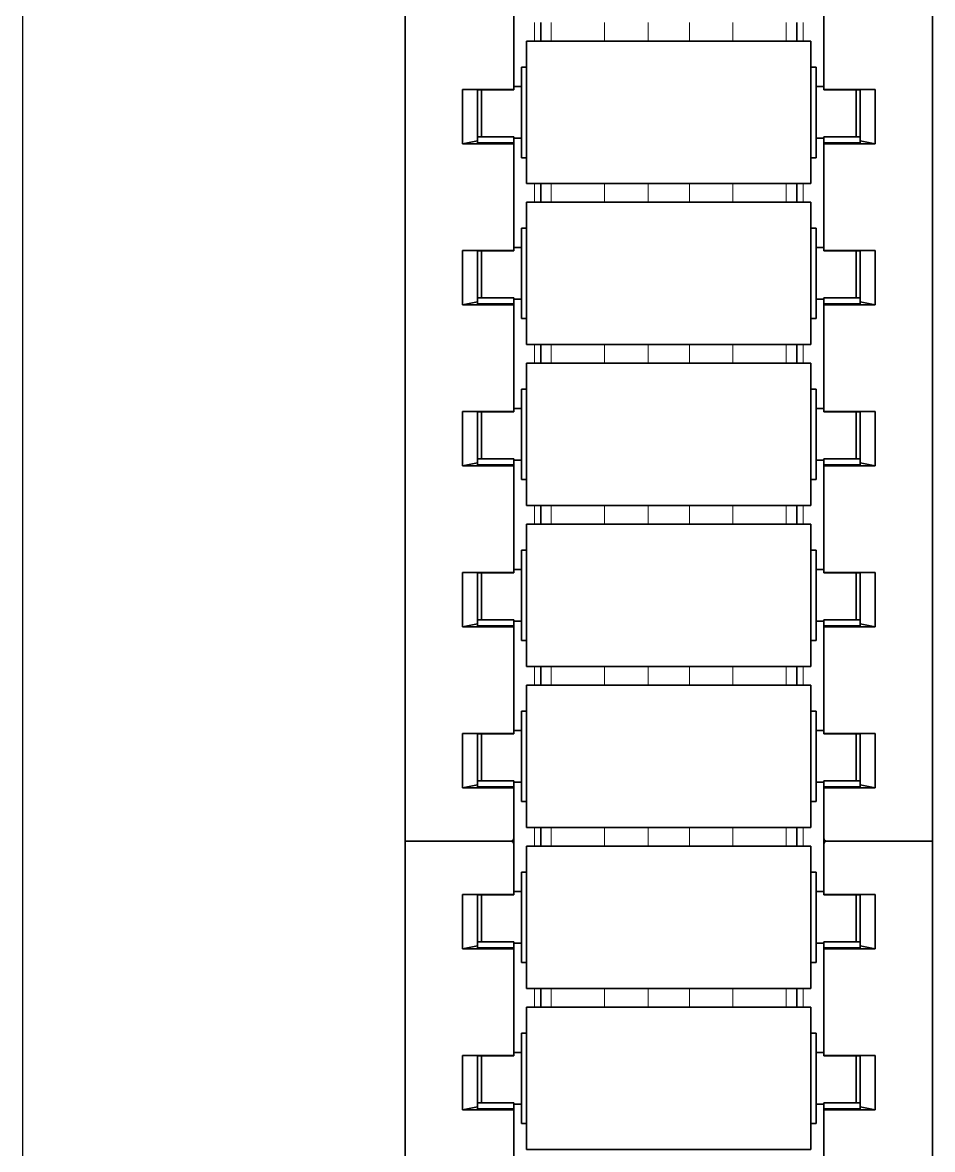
# Model space of a CAD drawing. Header units: inches. Extents: x 185496 to 352137, y 107182 to 179410.
# Drawn here: x 235870.7 to 235941.1, y 164454.5 to 164541.7 of the extents above; entities that cross this region are included whole.
import ezdxf

# ---------------------------------------------------------------- set-up
doc = ezdxf.new("R2010")
doc.units = ezdxf.units.IN
doc.header["$MEASUREMENT"] = 0

# ---------------------------------------------------------------- blocks, each defined once
blk = doc.blocks.new('liaojia')
at = {"color": 7, "lineweight": 35, "ltscale": 0.249049}
for p, q in [((799565.874, -279944.323), (799565.874, -280043.943)), ((799606.674, -280043.943), (799606.674, -279944.323)), ((799565.874, -280043.943), (799565.874, -280143.562)), ((799606.674, -280143.562), (799606.674, -280043.943))]:
    blk.add_line(p, q, dxfattribs=at)
at = {"color": 7, "lineweight": 35, "ltscale": 0.020671}
for p, q in [((799574.274, -280014.904), (799574.274, -280023.172)), ((799598.274, -280023.172), (799598.274, -280014.904)), ((799574.274, -280027.356), (799574.274, -280035.624)), ((799598.274, -280035.624), (799598.274, -280027.356)), ((799574.274, -280052.261), (799574.274, -280060.529)), ((799598.274, -280060.529), (799598.274, -280052.261)), ((799574.274, -280064.713), (799574.274, -280072.982)), ((799598.274, -280072.982), (799598.274, -280064.713)), ((799574.274, -280077.166), (799574.274, -280085.434)), ((799598.274, -280085.434), (799598.274, -280077.166)), ((799574.274, -280089.618), (799574.274, -280097.887)), ((799598.274, -280097.887), (799598.274, -280089.618)), ((799574.274, -280102.071), (799574.274, -280110.339)), ((799598.274, -280110.339), (799598.274, -280102.071))]:
    blk.add_line(p, q, dxfattribs=at)
at = {"color": 7, "lineweight": 35, "ltscale": 0.012551}
for p, q in [((799575.274, -280025.116), (799575.274, -280020.095)), ((799597.274, -280020.095), (799597.274, -280025.116)), ((799575.274, -280050.021), (799575.274, -280045)), ((799597.274, -280045), (799597.274, -280050.021)), ((799575.274, -280074.926), (799575.274, -280069.905)), ((799597.274, -280069.905), (799597.274, -280074.926)), ((799575.274, -280099.83), (799575.274, -280094.81)), ((799597.274, -280094.81), (799597.274, -280099.83))]:
    blk.add_line(p, q, dxfattribs=at)
at = {"color": 7, "lineweight": 35, "ltscale": 0.055}
for p, q in [((799575.274, -280020.095), (799597.274, -280020.095)), ((799575.274, -280031.095), (799597.274, -280031.095)), ((799575.274, -280032.548), (799597.274, -280032.548)), ((799575.274, -280043.548), (799597.274, -280043.548)), ((799575.274, -280045), (799597.274, -280045)), ((799575.274, -280056), (799597.274, -280056)), ((799575.274, -280057.452), (799597.274, -280057.452)), ((799575.274, -280068.452), (799597.274, -280068.452)), ((799575.274, -280069.905), (799597.274, -280069.905)), ((799575.274, -280080.905), (799597.274, -280080.905)), ((799575.274, -280082.357), (799597.274, -280082.357)), ((799575.274, -280093.357), (799597.274, -280093.357)), ((799575.274, -280094.81), (799597.274, -280094.81)), ((799575.274, -280105.81), (799597.274, -280105.81))]:
    blk.add_line(p, q, dxfattribs=at)
at = {"color": 7, "lineweight": 35, "ltscale": 0.007987}
for p, q in [((799574.874, -280025.29), (799574.874, -280022.095)), ((799597.674, -280025.29), (799597.674, -280022.095)), ((799574.874, -280037.743), (799574.874, -280034.548)), ((799597.674, -280037.743), (799597.674, -280034.548)), ((799574.874, -280050.195), (799574.874, -280047)), ((799597.674, -280050.195), (799597.674, -280047)), ((799574.874, -280062.647), (799574.874, -280059.452)), ((799597.674, -280062.647), (799597.674, -280059.452)), ((799574.874, -280075.1), (799574.874, -280071.905)), ((799597.674, -280075.1), (799597.674, -280071.905)), ((799574.874, -280087.552), (799574.874, -280084.357)), ((799597.674, -280087.552), (799597.674, -280084.357)), ((799574.874, -280100.005), (799574.874, -280096.81)), ((799597.674, -280100.005), (799597.674, -280096.81))]:
    blk.add_line(p, q, dxfattribs=at)
at = {"color": 7, "lineweight": 35, "ltscale": 0.000999832}
for p, q in [((799574.874, -280022.095), (799575.274, -280022.095)), ((799574.874, -280029.095), (799575.274, -280029.095)), ((799574.874, -280034.548), (799575.274, -280034.548)), ((799574.874, -280041.548), (799575.274, -280041.548)), ((799574.874, -280047), (799575.274, -280047)), ((799574.874, -280054), (799575.274, -280054)), ((799574.874, -280059.452), (799575.274, -280059.452)), ((799574.874, -280066.452), (799575.274, -280066.452)), ((799574.874, -280071.905), (799575.274, -280071.905)), ((799574.874, -280078.905), (799575.274, -280078.905)), ((799574.874, -280084.357), (799575.274, -280084.357)), ((799574.874, -280091.357), (799575.274, -280091.357)), ((799574.874, -280096.81), (799575.274, -280096.81)), ((799574.874, -280103.81), (799575.274, -280103.81))]:
    blk.add_line(p, q, dxfattribs=at)
at = {"color": 7, "lineweight": 35, "ltscale": 0.001}
for p, q in [((799597.274, -280022.095), (799597.674, -280022.095)), ((799597.274, -280029.095), (799597.674, -280029.095)), ((799597.274, -280034.548), (799597.674, -280034.548)), ((799597.274, -280041.548), (799597.674, -280041.548)), ((799597.274, -280047), (799597.674, -280047)), ((799597.274, -280054), (799597.674, -280054)), ((799597.274, -280059.452), (799597.674, -280059.452)), ((799597.274, -280066.452), (799597.674, -280066.452)), ((799597.274, -280071.905), (799597.674, -280071.905)), ((799597.274, -280078.905), (799597.674, -280078.905)), ((799597.274, -280084.357), (799597.674, -280084.357)), ((799597.274, -280091.357), (799597.674, -280091.357)), ((799597.274, -280096.81), (799597.674, -280096.81)), ((799597.274, -280103.81), (799597.674, -280103.81))]:
    blk.add_line(p, q, dxfattribs=at)
at = {"color": 7, "lineweight": 35, "ltscale": 0.002965}
for p, q in [((799570.309, -280023.172), (799571.474, -280023.39)), ((799601.074, -280023.39), (799602.24, -280023.172)), ((799570.309, -280035.624), (799571.474, -280035.842)), ((799601.074, -280035.842), (799602.24, -280035.624)), ((799570.309, -280048.077), (799571.474, -280048.295)), ((799601.074, -280048.295), (799602.24, -280048.077)), ((799570.309, -280060.529), (799571.474, -280060.747)), ((799601.074, -280060.747), (799602.24, -280060.529)), ((799570.309, -280072.982), (799571.474, -280073.2)), ((799601.074, -280073.2), (799602.24, -280072.982)), ((799570.309, -280085.434), (799571.474, -280085.652)), ((799601.074, -280085.652), (799602.24, -280085.434)), ((799570.309, -280097.887), (799571.474, -280098.104)), ((799601.074, -280098.104), (799602.24, -280097.887))]:
    blk.add_line(p, q, dxfattribs=at)
at = {"color": 7, "lineweight": 35, "ltscale": 0.009914}
for p, q in [((799570.309, -280023.172), (799574.274, -280023.172)), ((799598.274, -280023.172), (799602.24, -280023.172)), ((799574.274, -280027.356), (799570.309, -280027.356)), ((799602.24, -280027.356), (799598.274, -280027.356)), ((799570.309, -280035.624), (799574.274, -280035.624)), ((799598.274, -280035.624), (799602.24, -280035.624)), ((799574.274, -280039.808), (799570.309, -280039.808)), ((799602.24, -280039.808), (799598.274, -280039.808)), ((799570.309, -280048.077), (799574.274, -280048.077)), ((799598.274, -280048.077), (799602.24, -280048.077)), ((799574.274, -280052.261), (799570.309, -280052.261)), ((799602.24, -280052.261), (799598.274, -280052.261)), ((799570.309, -280060.529), (799574.274, -280060.529)), ((799598.274, -280060.529), (799602.24, -280060.529)), ((799574.274, -280064.713), (799570.309, -280064.713)), ((799602.24, -280064.713), (799598.274, -280064.713)), ((799570.309, -280072.982), (799574.274, -280072.982)), ((799598.274, -280072.982), (799602.24, -280072.982)), ((799574.274, -280077.166), (799570.309, -280077.166)), ((799602.24, -280077.166), (799598.274, -280077.166)), ((799570.309, -280085.434), (799574.274, -280085.434)), ((799598.274, -280085.434), (799602.24, -280085.434)), ((799574.274, -280089.618), (799570.309, -280089.618)), ((799602.24, -280089.618), (799598.274, -280089.618)), ((799570.309, -280097.887), (799574.274, -280097.887)), ((799598.274, -280097.887), (799602.24, -280097.887)), ((799574.274, -280102.071), (799570.309, -280102.071)), ((799602.24, -280102.071), (799598.274, -280102.071))]:
    blk.add_line(p, q, dxfattribs=at)
at = {"color": 7, "lineweight": 35, "ltscale": 0.01046}
for p, q in [((799570.309, -280027.356), (799570.309, -280023.172)), ((799602.24, -280023.172), (799602.24, -280027.356)), ((799570.309, -280039.808), (799570.309, -280035.624)), ((799602.24, -280035.624), (799602.24, -280039.808)), ((799570.309, -280052.261), (799570.309, -280048.077)), ((799602.24, -280048.077), (799602.24, -280052.261)), ((799570.309, -280064.713), (799570.309, -280060.529)), ((799602.24, -280060.529), (799602.24, -280064.713)), ((799570.309, -280077.166), (799570.309, -280072.982)), ((799602.24, -280072.982), (799602.24, -280077.166)), ((799570.309, -280089.618), (799570.309, -280085.434)), ((799602.24, -280085.434), (799602.24, -280089.618)), ((799570.309, -280102.071), (799570.309, -280097.887)), ((799602.24, -280097.887), (799602.24, -280102.071))]:
    blk.add_line(p, q, dxfattribs=at)
at = {"color": 7, "lineweight": 35, "ltscale": 0.007}
for p, q in [((799571.474, -280023.247), (799574.274, -280023.247)), ((799598.274, -280023.247), (799601.074, -280023.247)), ((799571.474, -280023.702), (799574.274, -280023.702)), ((799601.074, -280023.702), (799598.274, -280023.702)), ((799571.474, -280027.339), (799574.274, -280027.339)), ((799601.074, -280027.339), (799598.274, -280027.339)), ((799571.474, -280035.7), (799574.274, -280035.7)), ((799571.474, -280036.155), (799574.274, -280036.155)), ((799598.274, -280035.7), (799601.074, -280035.7)), ((799601.074, -280036.155), (799598.274, -280036.155)), ((799571.474, -280039.792), (799574.274, -280039.792)), ((799598.274, -280039.792), (799601.074, -280039.792)), ((799571.474, -280048.152), (799574.274, -280048.152)), ((799598.274, -280048.152), (799601.074, -280048.152)), ((799574.274, -280048.607), (799571.474, -280048.607)), ((799601.074, -280048.607), (799598.274, -280048.607)), ((799571.474, -280052.244), (799574.274, -280052.244)), ((799601.074, -280052.244), (799598.274, -280052.244)), ((799571.474, -280060.604), (799574.274, -280060.604)), ((799598.274, -280060.604), (799601.074, -280060.604)), ((799571.474, -280061.059), (799574.274, -280061.059)), ((799601.074, -280061.059), (799598.274, -280061.059)), ((799571.474, -280064.697), (799574.274, -280064.697)), ((799601.074, -280064.697), (799598.274, -280064.697)), ((799571.474, -280073.057), (799574.274, -280073.057)), ((799571.474, -280073.512), (799574.274, -280073.512)), ((799598.274, -280073.057), (799601.074, -280073.057)), ((799601.074, -280073.512), (799598.274, -280073.512)), ((799571.474, -280077.149), (799574.274, -280077.149)), ((799601.074, -280077.149), (799598.274, -280077.149)), ((799571.474, -280085.509), (799574.274, -280085.509)), ((799571.474, -280085.964), (799574.274, -280085.964)), ((799598.274, -280085.509), (799601.074, -280085.509)), ((799601.074, -280085.964), (799598.274, -280085.964)), ((799571.474, -280089.602), (799574.274, -280089.602)), ((799601.074, -280089.602), (799598.274, -280089.602)), ((799571.474, -280097.962), (799574.274, -280097.962)), ((799598.274, -280097.962), (799601.074, -280097.962)), ((799571.474, -280098.417), (799574.274, -280098.417)), ((799601.074, -280098.417), (799598.274, -280098.417)), ((799571.474, -280102.054), (799574.274, -280102.054)), ((799601.074, -280102.054), (799598.274, -280102.054))]:
    blk.add_line(p, q, dxfattribs=at)
at = {"color": 7, "lineweight": 35, "ltscale": 0.000893974}
for p, q in [((799571.474, -280023.605), (799571.474, -280023.247)), ((799601.074, -280023.247), (799601.074, -280023.605)), ((799571.474, -280036.057), (799571.474, -280035.7)), ((799601.074, -280035.7), (799601.074, -280036.057)), ((799571.474, -280060.962), (799571.474, -280060.604)), ((799601.074, -280060.604), (799601.074, -280060.962)), ((799571.474, -280073.414), (799571.474, -280073.057)), ((799601.074, -280073.057), (799601.074, -280073.414)), ((799571.474, -280085.867), (799571.474, -280085.509)), ((799601.074, -280085.509), (799601.074, -280085.867)), ((799571.474, -280098.319), (799571.474, -280097.962)), ((799601.074, -280097.962), (799601.074, -280098.319))]:
    blk.add_line(p, q, dxfattribs=at)
at = {"color": 7, "lineweight": 35, "ltscale": 0.000357056}
blk.add_line((799571.474, -280023.39), (799571.474, -280023.247), dxfattribs=at)
at = {"color": 7, "lineweight": 35, "ltscale": 0.000187683}
for p, q in [((799574.274, -280023.247), (799574.274, -280023.172)), ((799598.274, -280023.247), (799598.274, -280023.172))]:
    blk.add_line(p, q, dxfattribs=at)
at = {"color": 7, "lineweight": 35, "ltscale": 0.001138}
for p, q in [((799574.274, -280023.247), (799574.274, -280023.702)), ((799598.274, -280023.702), (799598.274, -280023.247)), ((799574.274, -280035.7), (799574.274, -280036.155)), ((799598.274, -280036.155), (799598.274, -280035.7)), ((799574.274, -280048.152), (799574.274, -280048.607)), ((799598.274, -280048.607), (799598.274, -280048.152)), ((799574.274, -280060.604), (799574.274, -280061.059)), ((799598.274, -280061.059), (799598.274, -280060.604)), ((799574.274, -280073.057), (799574.274, -280073.512)), ((799598.274, -280073.512), (799598.274, -280073.057)), ((799574.274, -280085.509), (799574.274, -280085.964)), ((799598.274, -280085.964), (799598.274, -280085.509)), ((799574.274, -280097.962), (799574.274, -280098.417)), ((799598.274, -280098.417), (799598.274, -280097.962))]:
    blk.add_line(p, q, dxfattribs=at)
at = {"color": 7, "lineweight": 35, "ltscale": 0.000536919}
for p, q in [((799571.474, -280023.39), (799571.474, -280023.605)), ((799571.474, -280048.509), (799571.474, -280048.295))]:
    blk.add_line(p, q, dxfattribs=at)
at = {"color": 7, "lineweight": 35, "ltscale": 0.009386}
for p, q in [((799571.474, -280023.605), (799571.474, -280027.359)), ((799601.074, -280027.359), (799601.074, -280023.605)), ((799571.474, -280036.057), (799571.474, -280039.811)), ((799601.074, -280039.811), (799601.074, -280036.057)), ((799571.474, -280048.509), (799571.474, -280052.264)), ((799601.074, -280052.264), (799601.074, -280048.509)), ((799571.474, -280060.962), (799571.474, -280064.716)), ((799601.074, -280064.716), (799601.074, -280060.962)), ((799571.474, -280073.414), (799571.474, -280077.169)), ((799601.074, -280077.169), (799601.074, -280073.414)), ((799571.474, -280085.867), (799571.474, -280089.621)), ((799601.074, -280089.621), (799601.074, -280085.867)), ((799571.474, -280098.319), (799571.474, -280102.074)), ((799601.074, -280102.074), (799601.074, -280098.319))]:
    blk.add_line(p, q, dxfattribs=at)
at = {"color": 7, "lineweight": 35, "ltscale": 0.005168}
for p, q in [((799571.774, -280025.769), (799571.774, -280023.702)), ((799571.774, -280038.222), (799571.774, -280036.155)), ((799571.774, -280050.674), (799571.774, -280048.607)), ((799571.774, -280063.127), (799571.774, -280061.059)), ((799571.774, -280075.579), (799571.774, -280073.512)), ((799571.774, -280088.032), (799571.774, -280085.964)), ((799571.774, -280100.484), (799571.774, -280098.417))]:
    blk.add_line(p, q, dxfattribs=at)
at = {"color": 7, "lineweight": 35, "ltscale": 0.004297}
for p, q in [((799571.774, -280025.421), (799571.774, -280023.702)), ((799600.774, -280023.702), (799600.774, -280025.421)), ((799571.774, -280037.873), (799571.774, -280036.155)), ((799600.774, -280036.155), (799600.774, -280037.873)), ((799571.774, -280050.326), (799571.774, -280048.607)), ((799600.774, -280048.607), (799600.774, -280050.326)), ((799571.774, -280062.778), (799571.774, -280061.059)), ((799600.774, -280061.059), (799600.774, -280062.778)), ((799571.774, -280075.231), (799571.774, -280073.512)), ((799600.774, -280073.512), (799600.774, -280075.231)), ((799571.774, -280087.683), (799571.774, -280085.964)), ((799600.774, -280085.964), (799600.774, -280087.683)), ((799571.774, -280100.135), (799571.774, -280098.417)), ((799600.774, -280098.417), (799600.774, -280100.135))]:
    blk.add_line(p, q, dxfattribs=at)
at = {"color": 7, "lineweight": 35, "ltscale": 0.0015}
for p, q in [((799574.274, -280023.595), (799574.874, -280023.595)), ((799597.674, -280023.595), (799598.274, -280023.595)), ((799574.274, -280027.595), (799574.874, -280027.595)), ((799597.674, -280027.595), (799598.274, -280027.595)), ((799574.274, -280036.048), (799574.874, -280036.048)), ((799597.674, -280036.048), (799598.274, -280036.048)), ((799574.274, -280040.048), (799574.874, -280040.048)), ((799597.674, -280040.048), (799598.274, -280040.048)), ((799574.274, -280048.5), (799574.874, -280048.5)), ((799597.674, -280048.5), (799598.274, -280048.5)), ((799574.274, -280052.5), (799574.874, -280052.5)), ((799597.674, -280052.5), (799598.274, -280052.5)), ((799574.274, -280060.952), (799574.874, -280060.952)), ((799597.674, -280060.952), (799598.274, -280060.952)), ((799574.274, -280064.952), (799574.874, -280064.952)), ((799597.674, -280064.952), (799598.274, -280064.952)), ((799574.274, -280073.405), (799574.874, -280073.405)), ((799597.674, -280073.405), (799598.274, -280073.405)), ((799574.274, -280077.405), (799574.874, -280077.405)), ((799597.674, -280077.405), (799598.274, -280077.405)), ((799574.274, -280085.857), (799574.874, -280085.857)), ((799597.674, -280085.857), (799598.274, -280085.857)), ((799574.274, -280089.857), (799574.874, -280089.857)), ((799597.674, -280089.857), (799598.274, -280089.857)), ((799574.274, -280098.31), (799574.874, -280098.31)), ((799597.674, -280098.31), (799598.274, -280098.31)), ((799574.274, -280102.31), (799574.874, -280102.31)), ((799597.674, -280102.31), (799598.274, -280102.31))]:
    blk.add_line(p, q, dxfattribs=at)
at = {"color": 7, "lineweight": 35, "ltscale": 0.000243759}
for p, q in [((799601.074, -280023.702), (799601.074, -280023.605)), ((799601.074, -280048.607), (799601.074, -280048.509)), ((799601.074, -280085.964), (799601.074, -280085.867))]:
    blk.add_line(p, q, dxfattribs=at)
at = {"color": 7, "lineweight": 13, "ltscale": 0.009093}
for p, q in [((799601.074, -280027.339), (799601.074, -280023.702)), ((799601.074, -280039.792), (799601.074, -280036.155)), ((799601.074, -280052.244), (799601.074, -280048.607)), ((799601.074, -280064.697), (799601.074, -280061.059)), ((799601.074, -280077.149), (799601.074, -280073.512)), ((799601.074, -280089.602), (799601.074, -280085.964)), ((799601.074, -280102.054), (799601.074, -280098.417))]:
    blk.add_line(p, q, dxfattribs=at)
at = {"color": 7, "lineweight": 35, "ltscale": 0.004796}
for p, q in [((799571.774, -280027.339), (799571.774, -280025.421)), ((799600.774, -280025.421), (799600.774, -280027.339)), ((799571.774, -280039.792), (799571.774, -280037.873)), ((799600.774, -280037.873), (799600.774, -280039.792)), ((799571.774, -280052.244), (799571.774, -280050.326)), ((799600.774, -280050.326), (799600.774, -280052.244)), ((799571.774, -280064.697), (799571.774, -280062.778)), ((799600.774, -280062.778), (799600.774, -280064.697)), ((799571.774, -280077.149), (799571.774, -280075.231)), ((799600.774, -280075.231), (799600.774, -280077.149)), ((799571.774, -280089.602), (799571.774, -280087.683)), ((799600.774, -280087.683), (799600.774, -280089.602)), ((799571.774, -280102.054), (799571.774, -280100.135)), ((799600.774, -280100.135), (799600.774, -280102.054))]:
    blk.add_line(p, q, dxfattribs=at)
at = {"color": 7, "lineweight": 35, "ltscale": 0.003925}
for p, q in [((799571.774, -280027.339), (799571.774, -280025.769)), ((799571.774, -280039.792), (799571.774, -280038.222)), ((799571.774, -280052.244), (799571.774, -280050.674)), ((799571.774, -280064.697), (799571.774, -280063.127)), ((799571.774, -280077.149), (799571.774, -280075.579)), ((799571.774, -280089.602), (799571.774, -280088.032)), ((799571.774, -280102.054), (799571.774, -280100.484))]:
    blk.add_line(p, q, dxfattribs=at)
at = {"color": 7, "lineweight": 35, "ltscale": 0.009513}
for p, q in [((799574.874, -280025.29), (799574.874, -280029.095)), ((799597.674, -280029.095), (799597.674, -280025.29)), ((799574.874, -280037.743), (799574.874, -280041.548)), ((799597.674, -280041.548), (799597.674, -280037.743)), ((799574.874, -280050.195), (799574.874, -280054)), ((799597.674, -280054), (799597.674, -280050.195)), ((799574.874, -280062.647), (799574.874, -280066.452)), ((799597.674, -280066.452), (799597.674, -280062.647)), ((799574.874, -280075.1), (799574.874, -280078.905)), ((799597.674, -280078.905), (799597.674, -280075.1)), ((799574.874, -280087.552), (799574.874, -280091.357)), ((799597.674, -280091.357), (799597.674, -280087.552)), ((799574.874, -280100.005), (799574.874, -280103.81)), ((799597.674, -280103.81), (799597.674, -280100.005))]:
    blk.add_line(p, q, dxfattribs=at)
at = {"color": 7, "lineweight": 35, "ltscale": 0.014948}
for p, q in [((799575.274, -280031.095), (799575.274, -280025.116)), ((799597.274, -280025.116), (799597.274, -280031.095)), ((799575.274, -280043.548), (799575.274, -280037.568)), ((799597.274, -280037.568), (799597.274, -280043.548)), ((799575.274, -280056), (799575.274, -280050.021)), ((799597.274, -280050.021), (799597.274, -280056)), ((799575.274, -280068.452), (799575.274, -280062.473)), ((799597.274, -280062.473), (799597.274, -280068.452)), ((799575.274, -280080.905), (799575.274, -280074.926)), ((799597.274, -280074.926), (799597.274, -280080.905)), ((799575.274, -280093.357), (799575.274, -280087.378)), ((799597.274, -280087.378), (799597.274, -280093.357)), ((799575.274, -280105.81), (799575.274, -280099.83)), ((799597.274, -280099.83), (799597.274, -280105.81))]:
    blk.add_line(p, q, dxfattribs=at)
at = {"color": 7, "lineweight": 35, "ltscale": 4.13895e-05}
for p, q in [((799574.274, -280027.339), (799574.274, -280027.356)), ((799598.274, -280027.356), (799598.274, -280027.339)), ((799601.074, -280027.339), (799601.074, -280027.356)), ((799574.274, -280039.792), (799574.274, -280039.808)), ((799598.274, -280039.808), (799598.274, -280039.792)), ((799601.074, -280039.808), (799601.074, -280039.792)), ((799574.274, -280064.697), (799574.274, -280064.713)), ((799598.274, -280064.713), (799598.274, -280064.697)), ((799601.074, -280064.697), (799601.074, -280064.713)), ((799574.274, -280077.149), (799574.274, -280077.166)), ((799598.274, -280077.166), (799598.274, -280077.149)), ((799601.074, -280077.149), (799601.074, -280077.166)), ((799574.274, -280089.602), (799574.274, -280089.618)), ((799598.274, -280089.618), (799598.274, -280089.602)), ((799601.074, -280089.602), (799601.074, -280089.618)), ((799574.274, -280102.054), (799574.274, -280102.071)), ((799598.274, -280102.071), (799598.274, -280102.054)), ((799601.074, -280102.054), (799601.074, -280102.071))]:
    blk.add_line(p, q, dxfattribs=at)
at = {"color": 7, "lineweight": 13, "ltscale": 0.003631}
for p, q in [((799575.874, -280032.548), (799575.874, -280031.095)), ((799577.186, -280032.548), (799577.186, -280031.095)), ((799581.312, -280032.548), (799581.312, -280031.095)), ((799584.671, -280032.548), (799584.671, -280031.095)), ((799587.878, -280032.548), (799587.878, -280031.095)), ((799591.236, -280032.548), (799591.236, -280031.095)), ((799595.362, -280032.548), (799595.362, -280031.095)), ((799596.674, -280032.548), (799596.674, -280031.095)), ((799575.874, -280045), (799575.874, -280043.548)), ((799577.186, -280045), (799577.186, -280043.548)), ((799581.312, -280045), (799581.312, -280043.548)), ((799584.671, -280045), (799584.671, -280043.548)), ((799587.878, -280045), (799587.878, -280043.548)), ((799591.236, -280045), (799591.236, -280043.548)), ((799595.362, -280045), (799595.362, -280043.548)), ((799596.674, -280045), (799596.674, -280043.548)), ((799575.874, -280057.452), (799575.874, -280056)), ((799577.186, -280057.452), (799577.186, -280056)), ((799581.312, -280057.452), (799581.312, -280056)), ((799584.671, -280057.452), (799584.671, -280056)), ((799587.878, -280057.452), (799587.878, -280056)), ((799591.236, -280057.452), (799591.236, -280056)), ((799595.362, -280057.452), (799595.362, -280056)), ((799596.674, -280057.452), (799596.674, -280056)), ((799575.874, -280069.905), (799575.874, -280068.452)), ((799577.186, -280069.905), (799577.186, -280068.452)), ((799581.312, -280069.905), (799581.312, -280068.452)), ((799584.671, -280069.905), (799584.671, -280068.452)), ((799587.878, -280069.905), (799587.878, -280068.452)), ((799591.236, -280069.905), (799591.236, -280068.452)), ((799595.362, -280069.905), (799595.362, -280068.452)), ((799596.674, -280069.905), (799596.674, -280068.452)), ((799575.874, -280082.357), (799575.874, -280080.905)), ((799577.186, -280082.357), (799577.186, -280080.905)), ((799581.312, -280082.357), (799581.312, -280080.905)), ((799584.671, -280082.357), (799584.671, -280080.905)), ((799587.878, -280082.357), (799587.878, -280080.905)), ((799591.236, -280082.357), (799591.236, -280080.905)), ((799595.362, -280082.357), (799595.362, -280080.905)), ((799596.674, -280082.357), (799596.674, -280080.905)), ((799575.874, -280094.81), (799575.874, -280093.357)), ((799577.186, -280094.81), (799577.186, -280093.357)), ((799581.312, -280094.81), (799581.312, -280093.357)), ((799584.671, -280094.81), (799584.671, -280093.357)), ((799587.878, -280094.81), (799587.878, -280093.357)), ((799591.236, -280094.81), (799591.236, -280093.357)), ((799595.362, -280094.81), (799595.362, -280093.357)), ((799596.674, -280094.81), (799596.674, -280093.357)), ((799575.874, -280107.262), (799575.874, -280105.81)), ((799577.186, -280107.262), (799577.186, -280105.81)), ((799581.312, -280107.262), (799581.312, -280105.81)), ((799584.671, -280107.262), (799584.671, -280105.81)), ((799587.878, -280107.262), (799587.878, -280105.81)), ((799591.236, -280107.262), (799591.236, -280105.81)), ((799595.362, -280107.262), (799595.362, -280105.81)), ((799596.674, -280107.262), (799596.674, -280105.81))]:
    blk.add_line(p, q, dxfattribs=at)
at = {"color": 7, "lineweight": 35, "ltscale": 0.003631}
for p, q in [((799576.374, -280032.548), (799576.374, -280031.095)), ((799596.174, -280032.548), (799596.174, -280031.095)), ((799576.374, -280045), (799576.374, -280043.548)), ((799596.174, -280045), (799596.174, -280043.548)), ((799576.374, -280057.452), (799576.374, -280056)), ((799596.174, -280057.452), (799596.174, -280056)), ((799576.374, -280069.905), (799576.374, -280068.452)), ((799596.174, -280069.905), (799596.174, -280068.452)), ((799576.374, -280082.357), (799576.374, -280080.905)), ((799596.174, -280082.357), (799596.174, -280080.905)), ((799576.374, -280094.81), (799576.374, -280093.357)), ((799596.174, -280094.81), (799596.174, -280093.357)), ((799576.374, -280107.262), (799576.374, -280105.81)), ((799596.174, -280107.262), (799596.174, -280105.81))]:
    blk.add_line(p, q, dxfattribs=at)
at = {"color": 7, "lineweight": 35, "ltscale": 0.012552}
for p, q in [((799575.274, -280037.568), (799575.274, -280032.548)), ((799597.274, -280032.548), (799597.274, -280037.568)), ((799575.274, -280062.473), (799575.274, -280057.452)), ((799597.274, -280057.452), (799597.274, -280062.473)), ((799575.274, -280087.378), (799575.274, -280082.357)), ((799597.274, -280082.357), (799597.274, -280087.378))]:
    blk.add_line(p, q, dxfattribs=at)
at = {"color": 7, "lineweight": 35, "ltscale": 0.000356865}
for p, q in [((799571.474, -280035.842), (799571.474, -280035.7)), ((799571.474, -280048.295), (799571.474, -280048.152)), ((799571.474, -280060.747), (799571.474, -280060.604)), ((799571.474, -280073.2), (799571.474, -280073.057)), ((799571.474, -280085.652), (799571.474, -280085.509)), ((799571.474, -280098.104), (799571.474, -280097.962))]:
    blk.add_line(p, q, dxfattribs=at)
at = {"color": 7, "lineweight": 35, "ltscale": 0.000537109}
for p, q in [((799571.474, -280035.842), (799571.474, -280036.057)), ((799571.474, -280060.747), (799571.474, -280060.962)), ((799571.474, -280073.2), (799571.474, -280073.414)), ((799571.474, -280085.652), (799571.474, -280085.867)), ((799571.474, -280098.104), (799571.474, -280098.319))]:
    blk.add_line(p, q, dxfattribs=at)
at = {"color": 7, "lineweight": 35, "ltscale": 0.000187874}
for p, q in [((799574.274, -280035.7), (799574.274, -280035.624)), ((799598.274, -280035.7), (799598.274, -280035.624)), ((799574.274, -280048.152), (799574.274, -280048.077)), ((799598.274, -280048.152), (799598.274, -280048.077)), ((799574.274, -280060.604), (799574.274, -280060.529)), ((799598.274, -280060.604), (799598.274, -280060.529)), ((799574.274, -280073.057), (799574.274, -280072.982)), ((799598.274, -280073.057), (799598.274, -280072.982)), ((799574.274, -280085.509), (799574.274, -280085.434)), ((799598.274, -280085.509), (799598.274, -280085.434)), ((799574.274, -280097.962), (799574.274, -280097.887)), ((799598.274, -280097.962), (799598.274, -280097.887))]:
    blk.add_line(p, q, dxfattribs=at)
at = {"color": 7, "lineweight": 35, "ltscale": 0.000243568}
for p, q in [((799601.074, -280036.155), (799601.074, -280036.057)), ((799601.074, -280061.059), (799601.074, -280060.962)), ((799601.074, -280073.512), (799601.074, -280073.414)), ((799601.074, -280098.417), (799601.074, -280098.319))]:
    blk.add_line(p, q, dxfattribs=at)
at = {"color": 7, "lineweight": 35, "ltscale": 0.009838}
for p, q in [((799574.274, -280039.808), (799574.274, -280043.743)), ((799598.274, -280043.743), (799598.274, -280039.808)), ((799574.274, -280044.142), (799574.274, -280048.077)), ((799598.274, -280048.077), (799598.274, -280044.142))]:
    blk.add_line(p, q, dxfattribs=at)
at = {"color": 7, "lineweight": 35, "ltscale": 0.00032692}
blk.add_line((799565.874, -280043.706), (799565.874, -280043.837), dxfattribs=at)
at = {"color": 7, "lineweight": 35, "ltscale": 0.0205}
for p, q in [((799565.874, -280043.943), (799574.074, -280043.943)), ((799574.074, -280043.943), (799565.874, -280043.943)), ((799598.474, -280043.943), (799606.674, -280043.943)), ((799606.674, -280043.943), (799598.474, -280043.943))]:
    blk.add_line(p, q, dxfattribs=at)
at = {"color": 7, "lineweight": 35, "ltscale": 0.000653648}
blk.add_line((799565.874, -280043.943), (799565.874, -280044.204), dxfattribs=at)
at = {"color": 7, "lineweight": 35, "ltscale": 0.000653458}
for p, q in [((799574.274, -280043.743), (799574.274, -280044.005)), ((799598.274, -280044.005), (799598.274, -280043.743))]:
    blk.add_line(p, q, dxfattribs=at)
at = {"color": 7, "lineweight": 35, "ltscale": 0.000336075}
blk.add_line((799574.274, -280044.006), (799574.274, -280044.14), dxfattribs=at)
at = {"color": 7, "lineweight": 35, "ltscale": 0.001377}
blk.add_line((799598.274, -280044.556), (799598.274, -280044.005), dxfattribs=at)
at = {"color": 7, "lineweight": 35, "ltscale": 0.000747108}
blk.add_line((799598.274, -280044.556), (799598.274, -280044.855), dxfattribs=at)
at = {"color": 7, "lineweight": 35, "ltscale": 0.00082798}
blk.add_line((799598.274, -280045.186), (799598.274, -280044.855), dxfattribs=at)
at = {"color": 7, "lineweight": 35, "ltscale": 0.000893784}
for p, q in [((799571.474, -280048.509), (799571.474, -280048.152)), ((799601.074, -280048.152), (799601.074, -280048.509))]:
    blk.add_line(p, q, dxfattribs=at)
at = {"color": 7, "lineweight": 35, "ltscale": 4.15802e-05}
for p, q in [((799574.274, -280052.244), (799574.274, -280052.261)), ((799598.274, -280052.261), (799598.274, -280052.244)), ((799601.074, -280052.244), (799601.074, -280052.261))]:
    blk.add_line(p, q, dxfattribs=at)
at = {"color": 7, "lineweight": 35}
for centre, start_param, end_param in [((799574.074, -280043.743), 4.712389, 6.283185), ((799574.074, -280044.142), 6.283185, 7.853982), ((799574.074, -280044.005), 5.932216, 6.283185), ((799598.474, -280043.743), 3.141593, 4.712389), ((799598.474, -280044.142), 1.570796, 3.141593), ((799598.474, -280044.005), 3.141593, 3.492593)]:
    blk.add_ellipse(centre, major_axis=(0.2, 0), ratio=0.996195, start_param=start_param, end_param=end_param, dxfattribs=at)

msp = doc.modelspace()

# ---------------------------------------------------------------- linework, layer by layer
at = {"color": 5, "ltscale": 100}
msp.add_line((235870.651, 165189.159, 276290.764), (235870.651, 162049.476, 276290.764), dxfattribs=at)

# ---------------------------------------------------------------- block references
at = {"color": 30, "rotation": 180}
msp.add_blockref('liaojia', (1035506.925, -115565.566, 276290.764), dxfattribs=at)

doc.saveas('drawing.dxf')
